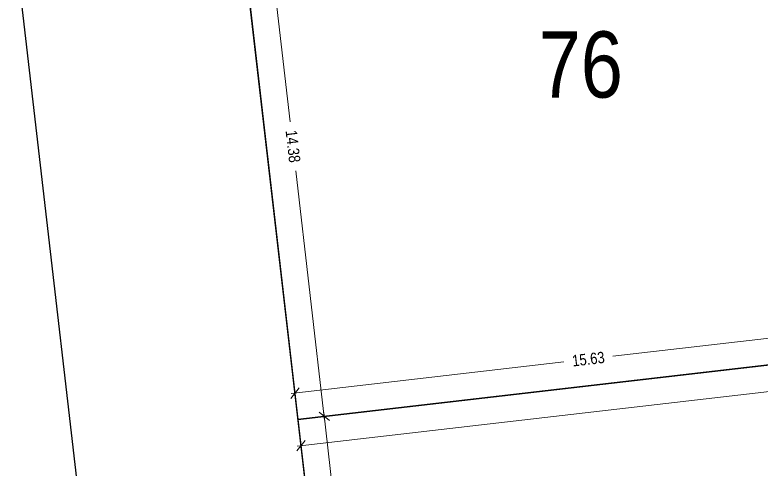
# Model space of a CAD drawing. Header units: millimetres. Extents: x 29397 to 29927, y 26123 to 26652.
# Drawn here: x 29774.63 to 29794.37, y 26183.83 to 26195.84 of the extents above; entities that cross this region are included whole.
import ezdxf
from ezdxf.enums import TextEntityAlignment as Align

# ---------------------------------------------------------------- set-up
doc = ezdxf.new("R2010")
doc.units = ezdxf.units.MM
doc.header["$LTSCALE"] = 0.3
doc.linetypes.add('CENTER', pattern=[0])
for name, color, linetype in [('_IndivSubPlot', 180, 'Continuous'), ('_IndivSubPlot_DIMENSION', 7, 'Continuous'), ('_InternalRoad', 3, 'Continuous')]:
    doc.layers.add(name, color=color, linetype=linetype)
doc.layers.get('0').off()
doc.styles.add('PreDCRFont', font='ARIALN.TTF')
doc.dimstyles.new('PDCR-PLOT-INT', dxfattribs={"dimtxt": 0.3, "dimasz": 0.25, "dimexe": 0.25, "dimexo": 0.25, "dimgap": 0.25, "dimtad": 0, "dimzin": 0, "dimdsep": 46, "dimtxsty": 'PreDCRFont', "dimblk": 'OBLIQUE', "dimcen": 0.5, "dimdle": 0.1, "dimadec": 0, "dimazin": 0, "dimtfac": 1, "dimtix": 1, "dimtofl": 0, "dimtmove": 1, "dimatfit": 1, "dimfxl": 1, "dimtolj": 1, "dimtzin": 0, "dimlwd": 15, "dimarcsym": 0})

# ---------------------------------------------------------------- blocks, each defined once
blk = doc.blocks.new('_Oblique')
at = {"color": 0, "linetype": 'ByBlock', "lineweight": -2}
blk.add_line((-0.5, -0.5), (0.5, 0.5), dxfattribs=at)
blk = doc.blocks.new('*D897')
at = {"layer": '_IndivSubPlot_DIMENSION', "color": 0, "lineweight": 15, "transparency": 16777216}
for p, q in [((29781.143, 26199.608), (29781.908, 26193.016)), ((29782.822, 26185.125), (29782.058, 26191.717))]:
    blk.add_line(p, q, dxfattribs=at)
at = {"layer": '_IndivSubPlot_DIMENSION', "color": 0, "lineweight": 15, "transparency": 16777216, "xscale": 0.25, "yscale": 0.25, "zscale": 0.25}
for p, rotation in [((29781.155, 26199.508), 96.61144071521687), ((29782.811, 26185.224), 276.6114407152169)]:
    blk.add_blockref('_Oblique', p, dxfattribs=dict(at, rotation=rotation))
at = {"layer": '_IndivSubPlot_DIMENSION', "color": 0, "lineweight": 15, "transparency": 16777216, "insert": (29781.983, 26192.366), "char_height": 0.3, "attachment_point": 5, "rotation": 276.6114, "style": 'PreDCRFont'}
blk.add_mtext('\\A1;14.38', dxfattribs=at)
blk = doc.blocks.new('*D898')
at = {"layer": '_IndivSubPlot_DIMENSION', "color": 0, "lineweight": 15, "transparency": 16777216}
for p, q in [((29797.66, 26187.65), (29790.447, 26186.814)), ((29781.935, 26185.827), (29789.149, 26186.663))]:
    blk.add_line(p, q, dxfattribs=at)
at = {"layer": '_IndivSubPlot_DIMENSION', "color": 0, "lineweight": 15, "transparency": 16777216, "xscale": 0.25, "yscale": 0.25, "zscale": 0.25}
for p, rotation in [((29797.561, 26187.638), 6.611440715213815), ((29782.035, 26185.839), 186.6114407152138)]:
    blk.add_blockref('_Oblique', p, dxfattribs=dict(at, rotation=rotation))
at = {"layer": '_IndivSubPlot_DIMENSION', "color": 0, "lineweight": 15, "transparency": 16777216, "insert": (29789.798, 26186.738), "char_height": 0.3, "attachment_point": 5, "rotation": 6.6114, "style": 'PreDCRFont'}
blk.add_mtext('\\A1;15.63', dxfattribs=at)
blk = doc.blocks.new('*D900')
at = {"layer": '_IndivSubPlot_DIMENSION', "color": 0, "lineweight": 15, "transparency": 16777216}
for p, q in [((29817.821, 26188.577), (29800.619, 26186.583)), ((29782.097, 26184.436), (29799.298, 26186.43))]:
    blk.add_line(p, q, dxfattribs=at)
at = {"layer": '_IndivSubPlot_DIMENSION', "color": 0, "lineweight": 15, "transparency": 16777216, "xscale": 0.25, "yscale": 0.25, "zscale": 0.25}
for p, rotation in [((29817.722, 26188.566), 6.611440715218784), ((29782.196, 26184.448), 186.6114407152187)]:
    blk.add_blockref('_Oblique', p, dxfattribs=dict(at, rotation=rotation))
at = {"layer": '_IndivSubPlot_DIMENSION', "color": 0, "lineweight": 15, "transparency": 16777216, "insert": (29799.959, 26186.507), "char_height": 0.3, "attachment_point": 5, "rotation": 6.6114, "style": 'PreDCRFont'}
blk.add_mtext('\\A1;35.76', dxfattribs=at)
blk = doc.blocks.new('*D901')
at = {"layer": '_IndivSubPlot_DIMENSION', "color": 0, "lineweight": 15, "transparency": 16777216}
for p, q in [((29782.799, 26185.323), (29783.736, 26177.241)), ((29784.823, 26167.86), (29783.886, 26175.942))]:
    blk.add_line(p, q, dxfattribs=at)
at = {"layer": '_IndivSubPlot_DIMENSION', "color": 0, "lineweight": 15, "transparency": 16777216, "xscale": 0.25, "yscale": 0.25, "zscale": 0.25}
for p, rotation in [((29782.811, 26185.224), 96.61144071520071), ((29784.812, 26167.959), 276.6114407152007)]:
    blk.add_blockref('_Oblique', p, dxfattribs=dict(at, rotation=rotation))
at = {"layer": '_IndivSubPlot_DIMENSION', "color": 0, "lineweight": 15, "transparency": 16777216, "insert": (29783.811, 26176.592), "char_height": 0.3, "attachment_point": 5, "rotation": 276.6114, "style": 'PreDCRFont'}
blk.add_mtext('\\A1;17.38', dxfattribs=at)

msp = doc.modelspace()

# ---------------------------------------------------------------- linework, layer by layer
at = {"layer": '_IndivSubPlot'}
msp.add_lwpolyline([(29780.46, 26199.428), (29782.115, 26185.143), (29797.641, 26186.943)], dxfattribs=at)
msp.add_lwpolyline([(29817.641, 26189.261), (29782.115, 26185.143), (29784.116, 26167.879), (29817.671, 26171.768)], close=True, dxfattribs=at)
at = {"layer": '_InternalRoad'}
msp.add_lwpolyline([(29769.257, 26296.077), (29757.228, 26295.636), (29773.662, 26153.852), (29786.106, 26150.71)], close=True, dxfattribs=at)
at = {"layer": '_InternalRoad', "linetype": 'CENTER'}
msp.add_lwpolyline([(29763.243, 26295.857), (29779.881, 26152.282)], dxfattribs=at)

# ---------------------------------------------------------------- texts
at = {"layer": '_IndivSubPlot', "lineweight": 30, "style": 'PreDCRFont'}
msp.add_text('76', height=1.75, dxfattribs=at).set_placement((29789.597, 26194.53), align=Align.MIDDLE_CENTER)

# ---------------------------------------------------------------- dimensions: what is measured, and where the dimension line sits
at = {"layer": '_IndivSubPlot_DIMENSION', "lineweight": 15}
for p1, p2, text, picture, middle in [((29781.155, 26199.508), (29782.811, 26185.224), '14.38', '*D897', (29781.983, 26192.366)), ((29817.722, 26188.566), (29782.196, 26184.448), '35.76', '*D900', (29799.959, 26186.507)), ((29782.035, 26185.839), (29797.561, 26187.638), '15.63', '*D898', (29789.798, 26186.738)), ((29782.811, 26185.224), (29784.812, 26167.959), '17.38', '*D901', (29783.811, 26176.592))]:
    dim = msp.add_aligned_dim(p1=p1, p2=p2, distance=0, text=text, dimstyle='PDCR-PLOT-INT', dxfattribs=at)
    dim.commit()
    dim.dimension.update_dxf_attribs({"geometry": picture, "text_midpoint": middle})

doc.saveas('drawing.dxf')
